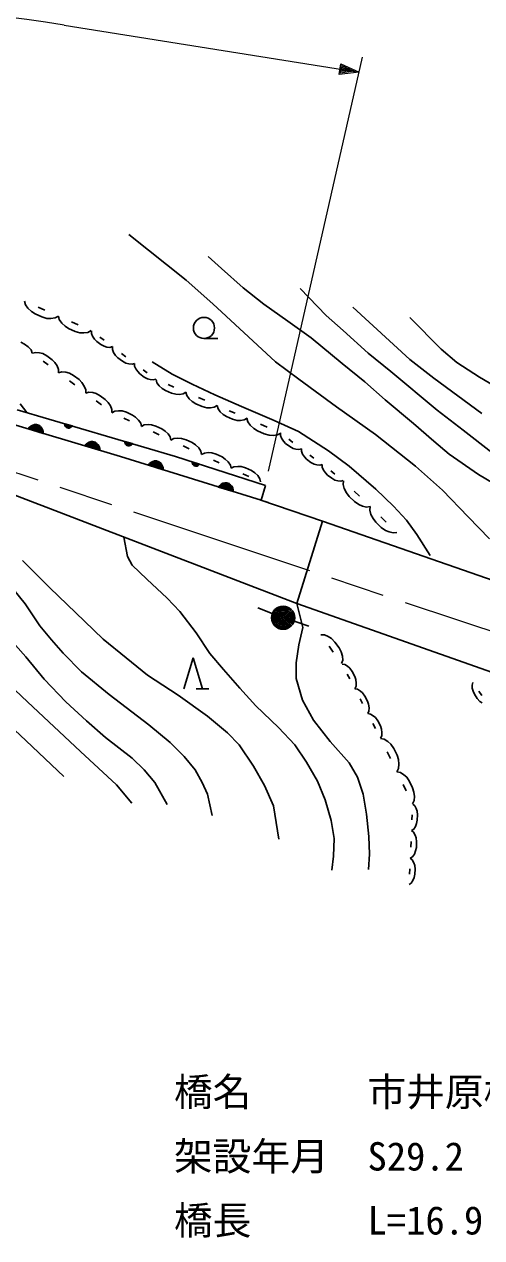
# Model space of a CAD drawing. Units: millimetres, scale not verified. Extents: x 40000 to 680000, y 20000 to 380000.
# Drawn here: x 445826 to 475380, y 261361 to 339767 of the extents above; entities that cross this region are included whole.
import ezdxf
from ezdxf.enums import TextEntityAlignment as Align

# ---------------------------------------------------------------- set-up
doc = ezdxf.new("R2010")
doc.units = ezdxf.units.MM
doc.header["$LTSCALE"] = 1000
doc.linetypes.add('CHAIN', pattern=[18.5, 12, -1.5, 3.5, -1.5])
for name, color, linetype, lineweight in [('M-BGD', 7, 'Continuous', 25), ('M-BMK', 2, 'CHAIN', 13), ('M-STR-HTXT', 7, 'Continuous', 13), ('M-STR-STR1', 1, 'Continuous', 25)]:
    doc.layers.add(name, color=color, linetype=linetype, lineweight=lineweight)
doc.styles.add('ＭＳ ゴシック', font='')
doc.styles.get('ＭＳ ゴシック').set_extended_font_data('MS Gothic')

msp = doc.modelspace()

# ---------------------------------------------------------------- linework, layer by layer
at = {"layer": 'M-BGD'}
for p, q in [((452590, 326183), (456286, 323224)), ((457704, 324758), (458564, 323978)), ((458564, 323978), (459964, 322738)), ((456286, 323224), (458014, 321704)), ((459964, 322738), (461304, 321678)), ((463642, 322701), (465332, 320960)), ((445849, 321883), (445903, 321649)), ((445903, 321649), (446063, 321420)), ((447163, 321297), (446725, 321492)), ((458014, 321704), (460318, 319576)), ((461304, 321678), (462864, 320578)), ((467058, 321491), (470733, 318116)), ((446063, 321420), (446287, 321215)), ((446287, 321215), (446530, 321054)), ((446530, 321054), (446968, 320859)), ((446968, 320859), (447294, 320766)), ((447294, 320766), (447552, 320756)), ((447552, 320756), (447830, 320790)), ((447830, 320790), (448040, 320907)), ((448040, 320907), (448091, 320682)), ((448091, 320682), (448244, 320463)), ((465332, 320960), (466432, 319974)), ((470725, 320818), (472760, 318770)), ((448244, 320463), (448459, 320267)), ((448459, 320267), (448692, 320113)), ((448692, 320113), (449112, 319925)), ((449299, 320345), (448879, 320532)), ((449112, 319925), (449425, 319837)), ((449938, 319859), (450139, 319971)), ((450166, 319959), (450165, 319789)), ((462864, 320578), (464364, 319498)), ((466432, 319974), (468045, 318515)), ((445850, 319102), (445600, 319227)), ((449425, 319837), (449672, 319827)), ((449672, 319827), (449938, 319859)), ((450165, 319789), (450240, 319606)), ((450240, 319606), (450361, 319429)), ((450361, 319429), (450504, 319279)), ((450504, 319279), (450775, 319074)), ((450980, 319346), (450708, 319550)), ((457434, 319464), (458334, 319464)), ((460318, 319576), (462066, 317946)), ((464364, 319498), (466364, 317858)), ((446086, 318933), (445850, 319102)), ((446265, 318733), (446086, 318933)), ((446343, 318517), (446265, 318733)), ((446566, 318569), (446364, 318510)), ((446809, 318544), (446566, 318569)), ((447027, 318485), (446809, 318544)), ((447288, 318343), (447027, 318485)), ((447623, 318091), (447288, 318343)), ((450775, 319074), (450985, 318958)), ((450985, 318958), (451162, 318910)), ((451162, 318910), (451359, 318890)), ((451359, 318890), (451522, 318937)), ((451522, 318937), (451522, 318757)), ((451522, 318757), (451600, 318562)), ((451600, 318562), (451729, 318375)), ((451729, 318375), (451880, 318217)), ((452384, 318287), (452097, 318504)), ((468045, 318515), (469504, 317338)), ((472760, 318770), (473771, 317913)), ((447036, 318007), (447372, 317755)), ((447800, 317906), (447623, 318091)), ((447951, 317688), (447800, 317906)), ((448043, 317462), (447951, 317688)), ((451880, 318217), (452167, 318000)), ((452167, 318000), (452390, 317877)), ((452390, 317877), (452577, 317826)), ((452577, 317826), (452786, 317804)), ((452786, 317804), (452958, 317854)), ((452958, 317854), (452958, 317684)), ((452958, 317684), (453032, 317501)), ((454083, 317945), (455383, 317165)), ((462066, 317946), (463554, 316842)), ((466364, 317858), (467838, 316665)), ((470733, 318116), (472283, 316891)), ((473771, 317913), (475243, 316971)), ((448043, 317252), (448043, 317462)), ((448254, 317313), (448043, 317252)), ((448509, 317287), (448254, 317313)), ((448738, 317225), (448509, 317287)), ((449010, 317076), (448738, 317225)), ((449362, 316812), (449010, 317076)), ((449547, 316619), (449362, 316812)), ((453032, 317501), (453154, 317324)), ((453154, 317324), (453296, 317174)), ((453296, 317174), (453568, 316970)), ((453772, 317241), (453501, 317445)), ((453568, 316970), (453778, 316854)), ((453778, 316854), (453955, 316806)), ((453955, 316806), (454152, 316785)), ((454152, 316785), (454315, 316832)), ((454340, 316813), (454391, 316609)), ((455383, 317165), (456683, 316505)), ((463554, 316842), (466002, 315050)), ((469504, 317338), (472492, 314824)), ((472283, 316891), (475383, 314616)), ((475243, 316971), (476843, 316024)), ((448747, 316724), (449099, 316461)), ((449705, 316390), (449547, 316619)), ((449802, 316153), (449705, 316390)), ((449802, 315933), (449802, 316153)), ((450003, 315992), (449802, 315933)), ((450247, 315967), (450003, 315992)), ((454391, 316609), (454534, 316411)), ((454534, 316411), (454733, 316235)), ((454733, 316235), (454948, 316097)), ((454948, 316097), (455334, 315933)), ((455499, 316319), (455113, 316484)), ((456089, 315885), (456271, 315990)), ((456271, 315990), (456323, 315777)), ((456683, 316505), (458143, 315825)), ((467838, 316665), (469138, 315505)), ((445563, 315236), (445986, 314685)), ((450465, 315908), (450247, 315967)), ((450725, 315765), (450465, 315908)), ((450474, 315430), (450809, 315178)), ((451061, 315514), (450725, 315765)), ((451237, 315329), (451061, 315514)), ((451389, 315111), (451237, 315329)), ((455334, 315933), (455621, 315856)), ((455621, 315856), (455847, 315851)), ((455847, 315851), (456089, 315885)), ((456323, 315777), (456474, 315569)), ((456474, 315569), (456682, 315385)), ((456682, 315385), (456907, 315241)), ((456907, 315241), (457312, 315069)), ((457484, 315473), (457080, 315645)), ((458143, 315825), (459863, 315065)), ((469138, 315505), (470978, 313965)), ((441081, 315120), (452051, 311835)), ((445375, 314862), (455597, 311844)), ((451481, 314884), (451389, 315111)), ((451481, 314675), (451481, 314884)), ((451675, 314767), (451490, 314668)), ((451918, 314792), (451675, 314767)), ((452144, 314780), (451918, 314792)), ((452428, 314693), (452144, 314780)), ((452808, 314516), (452428, 314693)), ((453019, 314372), (452808, 314516)), ((457312, 315069), (457612, 314988)), ((457612, 314988), (457849, 314983)), ((457849, 314983), (458103, 315018)), ((458103, 315018), (458293, 315128)), ((458293, 315128), (458343, 314924)), ((458343, 314924), (458487, 314726)), ((458487, 314726), (458686, 314550)), ((458686, 314550), (458901, 314413)), ((458901, 314413), (459287, 314249)), ((459451, 314635), (459065, 314799)), ((459863, 315065), (461963, 314165)), ((466002, 315050), (468525, 313254)), ((472492, 314824), (474182, 313531)), ((446087, 313621), (446160, 313724)), ((447023, 313403), (446143, 313667)), ((446160, 313724), (446246, 313803)), ((446179, 313719), (447021, 313466)), ((447019, 313529), (446215, 313770)), ((446246, 313803), (446370, 313870)), ((446290, 313810), (446979, 313604)), ((446939, 313679), (446365, 313851)), ((446370, 313870), (446483, 313899)), ((446478, 313879), (446860, 313765)), ((446483, 313899), (446610, 313903)), ((446610, 313903), (446763, 313857)), ((446763, 313857), (446866, 313784)), ((446866, 313784), (446945, 313698)), ((446945, 313698), (447012, 313573)), ((448439, 313895), (448437, 313958)), ((448437, 313958), (448916, 313817)), ((448454, 313839), (448439, 313895)), ((448886, 313784), (448445, 313914)), ((448453, 313870), (448855, 313751)), ((448488, 313776), (448454, 313839)), ((448815, 313721), (448470, 313823)), ((448527, 313734), (448488, 313776)), ((448497, 313774), (448766, 313694)), ((448579, 313697), (448527, 313734)), ((448700, 313683), (448546, 313728)), ((448656, 313675), (448579, 313697)), ((448719, 313677), (448656, 313675)), ((448775, 313692), (448719, 313677)), ((448837, 313725), (448775, 313692)), ((448880, 313765), (448837, 313725)), ((448916, 313817), (448880, 313765)), ((452251, 314313), (452631, 314136)), ((453212, 314189), (453019, 314372)), ((453349, 313986), (453212, 314189)), ((453392, 313781), (453349, 313986)), ((453577, 313880), (453392, 313781)), ((453820, 313906), (453577, 313880)), ((454046, 313893), (453820, 313906)), ((454330, 313807), (454046, 313893)), ((454710, 313630), (454330, 313807)), ((454921, 313485), (454710, 313630)), ((459287, 314249), (459573, 314172)), ((459573, 314172), (459799, 314167)), ((459799, 314167), (460042, 314201)), ((460042, 314201), (460223, 314306)), ((460204, 314314), (460259, 314081)), ((460259, 314081), (460421, 313853)), ((460421, 313853), (460647, 313650)), ((460647, 313650), (460891, 313491)), ((461523, 313738), (461083, 313930)), ((461963, 314165), (463543, 313465)), ((470978, 313965), (472278, 312825)), ((447044, 313334), (446087, 313621)), ((447012, 313573), (447040, 313461)), ((447040, 313461), (447044, 313334)), ((454152, 313426), (454533, 313249)), ((455113, 313303), (454921, 313485)), ((455250, 313100), (455113, 313303)), ((455293, 312895), (455250, 313100)), ((455487, 312998), (455293, 312895)), ((455742, 313025), (455487, 312998)), ((455979, 313012), (455742, 313025)), ((456276, 312921), (455979, 313012)), ((456675, 312736), (456276, 312921)), ((460891, 313491), (461331, 313299)), ((461331, 313299), (461657, 313208)), ((461657, 313208), (461916, 313200)), ((461916, 313200), (462193, 313236)), ((462193, 313236), (462402, 313354)), ((462372, 313367), (462372, 313197)), ((462372, 313197), (462446, 313013)), ((462446, 313013), (462567, 312836)), ((463185, 312752), (462914, 312957)), ((463543, 313465), (465483, 312205)), ((468525, 313254), (471101, 311222)), ((474182, 313531), (476030, 312095)), ((449744, 312526), (449817, 312629)), ((450701, 312239), (449744, 312526)), ((450680, 312308), (449799, 312572)), ((449817, 312629), (449903, 312708)), ((449836, 312623), (450678, 312371)), ((450676, 312434), (449872, 312675)), ((449903, 312708), (450027, 312775)), ((449947, 312715), (450636, 312509)), ((450596, 312583), (450021, 312755)), ((450027, 312775), (450140, 312803)), ((450134, 312784), (450517, 312670)), ((450140, 312803), (450266, 312807)), ((450266, 312807), (450419, 312761)), ((450419, 312761), (450523, 312689)), ((450523, 312689), (450601, 312603)), ((450601, 312603), (450668, 312478)), ((450668, 312478), (450697, 312365)), ((450697, 312365), (450701, 312239)), ((452324, 312748), (452322, 312811)), ((452322, 312811), (452801, 312670)), ((452339, 312692), (452324, 312748)), ((452771, 312637), (452330, 312767)), ((452338, 312723), (452740, 312604)), ((452372, 312630), (452339, 312692)), ((452700, 312575), (452355, 312676)), ((452412, 312587), (452372, 312630)), ((452382, 312627), (452650, 312548)), ((452464, 312551), (452412, 312587)), ((452584, 312536), (452431, 312581)), ((452540, 312528), (452464, 312551)), ((452604, 312530), (452540, 312528)), ((452660, 312545), (452604, 312530)), ((452722, 312579), (452660, 312545)), ((452765, 312618), (452722, 312579)), ((452801, 312670), (452765, 312618)), ((456090, 312523), (456489, 312337)), ((456895, 312584), (456675, 312736)), ((457097, 312393), (456895, 312584)), ((457241, 312181), (457097, 312393)), ((457286, 311966), (457241, 312181)), ((457471, 312065), (457286, 311966)), ((457714, 312090), (457471, 312065)), ((457940, 312077), (457714, 312090)), ((458224, 311991), (457940, 312077)), ((462567, 312836), (462709, 312686)), ((462709, 312686), (462980, 312481)), ((462980, 312481), (463191, 312365)), ((463191, 312365), (463367, 312317)), ((463367, 312317), (463564, 312296)), ((463564, 312296), (463727, 312342)), ((463727, 312342), (463727, 312173)), ((463727, 312173), (463801, 311989)), ((465483, 312205), (466823, 311205)), ((472278, 312825), (473278, 311985)), ((452051, 311835), (461123, 309009)), ((453842, 311277), (453916, 311379)), ((454796, 310980), (453842, 311277)), ((454776, 311049), (453898, 311322)), ((453916, 311379), (454003, 311457)), ((453935, 311374), (454774, 311112)), ((454773, 311175), (453972, 311425)), ((454003, 311457), (454128, 311523)), ((454047, 311464), (454734, 311250)), ((454694, 311325), (454122, 311504)), ((454128, 311523), (454241, 311550)), ((454235, 311531), (454617, 311412)), ((454241, 311550), (454367, 311553)), ((454367, 311553), (454520, 311505)), ((454520, 311505), (454623, 311431)), ((454623, 311431), (454700, 311344)), ((454700, 311344), (454766, 311219)), ((455597, 311844), (461404, 309975)), ((456672, 311435), (456671, 311499)), ((456671, 311499), (457147, 311346)), ((456685, 311379), (456672, 311435)), ((457116, 311314), (456678, 311454)), ((456685, 311410), (457084, 311282)), ((456717, 311316), (456685, 311379)), ((457043, 311253), (456701, 311363)), ((456756, 311272), (456717, 311316)), ((456727, 311313), (456993, 311227)), ((456807, 311235), (456756, 311272)), ((457109, 311295), (457066, 311256)), ((457147, 311346), (457109, 311295)), ((458047, 311611), (458427, 311434)), ((458604, 311814), (458224, 311991)), ((458815, 311670), (458604, 311814)), ((459007, 311487), (458815, 311670)), ((459144, 311284), (459007, 311487)), ((459188, 311079), (459144, 311284)), ((463801, 311989), (463922, 311812)), ((463922, 311812), (464064, 311662)), ((464064, 311662), (464335, 311457)), ((464540, 311728), (464269, 311933)), ((464335, 311457), (464546, 311341)), ((464546, 311341), (464722, 311292)), ((464722, 311292), (464919, 311271)), ((464919, 311271), (465082, 311318)), ((465082, 311318), (465082, 311148)), ((473278, 311985), (475178, 310685)), ((454766, 311219), (454793, 311106)), ((454793, 311106), (454796, 310980)), ((456927, 311217), (456775, 311266)), ((456883, 311210), (456807, 311235)), ((456946, 311211), (456883, 311210)), ((457003, 311224), (456946, 311211)), ((457066, 311256), (457003, 311224)), ((459373, 311178), (459188, 311079)), ((459616, 311203), (459373, 311178)), ((459842, 311191), (459616, 311203)), ((460126, 311105), (459842, 311191)), ((459948, 310724), (460329, 310547)), ((460506, 310927), (460126, 311105)), ((460716, 310783), (460506, 310927)), ((460909, 310601), (460716, 310783)), ((461046, 310398), (460909, 310601)), ((465082, 311148), (465156, 310964)), ((465156, 310964), (465277, 310787)), ((465277, 310787), (465419, 310637)), ((465419, 310637), (465690, 310432)), ((465895, 310703), (465624, 310908)), ((466823, 311205), (468538, 309731)), ((471101, 311222), (472845, 309670)), ((475178, 310685), (478080, 308938)), ((458378, 309864), (458452, 309967)), ((459332, 309567), (458378, 309864)), ((459312, 309636), (458434, 309909)), ((458452, 309967), (458539, 310044)), ((458471, 309961), (459311, 309699)), ((459309, 309763), (458508, 310012)), ((458539, 310044), (458664, 310110)), ((458583, 310052), (459270, 309838)), ((459231, 309913), (458658, 310091)), ((458664, 310110), (458777, 310138)), ((458771, 310118), (459153, 310000)), ((458777, 310138), (458904, 310140)), ((458904, 310140), (459056, 310093)), ((459056, 310093), (459159, 310019)), ((459159, 310019), (459237, 309932)), ((459237, 309932), (459302, 309807)), ((459302, 309807), (459330, 309693)), ((461089, 310192), (461046, 310398)), ((461404, 309975), (461123, 309009)), ((465690, 310432), (465900, 310316)), ((465900, 310316), (466077, 310268)), ((466077, 310268), (466274, 310247)), ((466274, 310247), (466437, 310294)), ((466460, 310276), (466430, 310039)), ((466430, 310039), (466501, 309768)), ((466501, 309768), (466641, 309499)), ((468538, 309731), (469678, 308631)), ((444555, 309592), (463439, 302349)), ((459330, 309693), (459332, 309567)), ((461577, 308865), (461100, 309017)), ((461100, 309017), (465101, 307658)), ((466641, 309499), (466814, 309264)), ((466814, 309264), (467158, 308930)), ((467492, 309274), (467148, 309608)), ((467158, 308930), (467433, 308731)), ((472845, 309670), (474505, 307947)), ((467433, 308731), (467671, 308632)), ((467671, 308632), (467944, 308569)), ((467944, 308569), (468181, 308606)), ((468181, 308606), (468150, 308368)), ((468150, 308368), (468222, 308098)), ((469678, 308631), (470518, 307731)), ((468222, 308098), (468362, 307829)), ((468362, 307829), (468535, 307594)), ((468535, 307594), (468879, 307260)), ((469213, 307604), (468869, 307938)), ((470518, 307731), (471178, 306791)), ((474505, 307947), (475880, 306522)), ((452258, 306637), (452488, 305375)), ((468879, 307260), (469153, 307060)), ((469153, 307060), (469392, 306962)), ((469392, 306962), (469664, 306898)), ((469664, 306898), (469901, 306936)), ((471178, 306791), (472058, 305451)), ((445717, 305129), (447484, 303354)), ((452488, 305375), (452788, 304815)), ((452788, 304815), (453748, 303915)), ((444789, 303673), (445877, 302316)), ((453748, 303915), (455068, 302695)), ((447484, 303354), (449724, 301191)), ((455068, 302695), (455868, 301815)), ((445877, 302316), (446837, 300895)), ((461848, 301694), (460916, 302055)), ((463439, 302349), (463818, 300797)), ((449724, 301191), (450930, 300036)), ((455868, 301815), (456928, 300455)), ((463260, 301192), (464210, 300883)), ((444277, 300776), (445917, 298896)), ((446837, 300895), (447589, 299983)), ((456928, 300455), (457808, 299115)), ((463818, 300797), (463558, 299677)), ((465216, 300319), (464986, 300324)), ((465462, 300213), (465216, 300319)), ((441662, 300126), (446037, 295977)), ((447589, 299983), (448341, 299135)), ((450930, 300036), (452415, 298820)), ((463558, 299677), (463398, 298517)), ((465671, 300081), (465462, 300213)), ((465523, 299578), (465792, 299205)), ((465896, 299846), (465671, 300081)), ((466165, 299473), (465896, 299846)), ((445917, 298896), (447117, 297456)), ((448341, 299135), (449525, 297935)), ((452415, 298820), (453785, 297719)), ((456141, 296821), (456741, 298820)), ((456741, 298820), (457340, 296821)), ((457808, 299115), (458688, 298075)), ((466289, 299223), (466165, 299473)), ((466375, 298945), (466289, 299223)), ((466398, 298678), (466375, 298945)), ((458688, 298075), (459747, 296862)), ((463398, 298517), (463398, 297497)), ((466329, 298459), (466398, 298678)), ((466533, 298393), (466355, 298422)), ((466712, 298283), (466533, 298393)), ((466858, 298157), (466712, 298283)), ((467006, 297950), (466858, 298157)), ((467172, 297631), (467006, 297950)), ((447117, 297456), (448515, 295981)), ((449525, 297935), (451301, 296463)), ((453785, 297719), (455772, 296410)), ((463398, 297497), (463798, 296097)), ((466687, 297784), (466853, 297465)), ((467240, 297423), (467172, 297631)), ((467276, 297198), (467240, 297423)), ((467263, 296989), (467276, 297198)), ((474811, 297232), (474755, 297072)), ((451301, 296463), (453865, 294509)), ((455772, 296410), (457666, 295053)), ((456940, 296821), (457740, 296821)), ((459747, 296862), (460787, 295726)), ((467185, 296827), (467263, 296989)), ((467362, 296797), (467185, 296827)), ((467541, 296687), (467362, 296797)), ((467688, 296561), (467541, 296687)), ((467836, 296354), (467688, 296561)), ((474755, 297072), (474765, 296874)), ((474765, 296874), (474822, 296667)), ((474822, 296667), (474907, 296479)), ((474907, 296479), (475096, 296196)), ((475378, 296386), (475189, 296668)), ((443042, 296198), (445942, 293478)), ((446037, 295977), (449452, 292784)), ((448515, 295981), (449855, 294761)), ((460787, 295726), (462243, 294319)), ((463798, 296097), (464518, 294797)), ((467517, 296188), (467683, 295869)), ((468002, 296035), (467836, 296354)), ((468070, 295827), (468002, 296035)), ((468105, 295602), (468070, 295827)), ((468093, 295393), (468105, 295602)), ((475096, 296196), (475257, 296018)), ((475257, 296018), (475408, 295914)), ((457666, 295053), (458959, 293978)), ((468015, 295231), (468093, 295393)), ((468192, 295201), (468015, 295231)), ((468371, 295092), (468192, 295201)), ((468518, 294965), (468371, 295092)), ((468666, 294758), (468518, 294965)), ((449855, 294761), (451075, 293681)), ((453865, 294509), (455241, 293357)), ((462243, 294319), (463315, 293199)), ((464518, 294797), (465580, 293425)), ((468347, 294593), (468512, 294273)), ((468832, 294439), (468666, 294758)), ((468899, 294231), (468832, 294439)), ((468935, 294007), (468899, 294231)), ((445942, 293478), (448378, 291160)), ((451075, 293681), (452795, 292341)), ((455241, 293357), (456153, 292461)), ((458959, 293978), (459718, 293206)), ((465580, 293425), (466820, 292045)), ((468844, 293635), (468922, 293797)), ((469085, 293579), (468850, 293624)), ((468922, 293797), (468935, 294007)), ((469320, 293426), (469085, 293579)), ((469511, 293252), (469320, 293426)), ((469701, 292971), (469511, 293252)), ((449452, 292784), (451777, 290634)), ((456153, 292461), (456857, 291597)), ((459718, 293206), (460640, 291837)), ((463315, 293199), (464051, 292079)), ((469270, 292762), (469479, 292330)), ((469911, 292540), (469701, 292971)), ((469994, 292260), (469911, 292540)), ((452795, 292341), (453575, 291601)), ((460640, 291837), (461344, 290582)), ((464051, 292079), (464761, 290865)), ((466820, 292045), (467360, 291125)), ((469899, 291468), (470009, 291681)), ((470033, 291960), (469994, 292260)), ((470009, 291681), (470033, 291960)), ((453575, 291601), (454255, 290781)), ((456857, 291597), (457321, 290765)), ((467360, 291125), (467720, 290025)), ((470125, 291424), (469899, 291468)), ((470349, 291278), (470125, 291424)), ((470533, 291111), (470349, 291278)), ((470715, 290842), (470533, 291111)), ((451777, 290634), (452777, 289434)), ((454255, 290781), (455055, 289361)), ((457321, 290765), (457673, 290013)), ((461344, 290582), (461920, 289277)), ((464761, 290865), (465261, 289645)), ((470301, 290641), (470502, 290228)), ((470916, 290429), (470715, 290842)), ((470995, 290161), (470916, 290429)), ((471033, 289873), (470995, 290161)), ((457673, 290013), (457961, 288637)), ((465261, 289645), (465661, 288325)), ((467720, 290025), (467940, 288725)), ((470905, 289401), (471010, 289606)), ((471051, 289263), (470919, 289371)), ((471010, 289606), (471033, 289873)), ((461920, 289277), (462266, 287114)), ((467940, 288725), (468080, 287285)), ((470889, 288692), (470874, 288353)), ((471145, 289089), (471051, 289263)), ((471205, 288916), (471145, 289089)), ((471229, 288677), (471205, 288916)), ((471214, 288338), (471229, 288677)), ((465661, 288325), (465841, 287165)), ((470844, 287674), (470985, 287770)), ((470985, 287770), (471094, 287935)), ((471094, 287935), (471171, 288136)), ((471171, 288136), (471214, 288338)), ((465841, 287165), (465801, 286005)), ((468080, 287285), (468140, 286145)), ((470983, 287560), (470844, 287674)), ((471083, 287375), (470983, 287560)), ((471147, 287193), (471083, 287375)), ((471172, 286939), (471147, 287193)), ((470813, 286955), (470797, 286596)), ((471029, 286154), (471111, 286366)), ((471111, 286366), (471156, 286580)), ((471156, 286580), (471172, 286939)), ((465801, 286005), (465701, 285105)), ((468140, 286145), (468060, 285145)), ((470765, 285877), (470914, 285979)), ((470896, 285769), (470765, 285877)), ((470991, 285595), (470896, 285769)), ((470914, 285979), (471029, 286154)), ((471051, 285423), (470991, 285595)), ((471075, 285183), (471051, 285423)), ((470735, 285198), (470720, 284859)), ((470940, 284441), (471017, 284642)), ((471017, 284642), (471060, 284844)), ((471060, 284844), (471075, 285183)), ((470690, 284180), (470831, 284276)), ((470831, 284276), (470940, 284441))]:
    msp.add_line(p, q, dxfattribs=at)
for centre, radius in [((457434, 320147), 683), ((462547, 301423), 749), ((462547, 301423), 660), ((462547, 301423), 570), ((462547, 301423), 480), ((462547, 301423), 390), ((462547, 301423), 300), ((462547, 301423), 210), ((462547, 301423), 120), ((462547, 301423), 30)]:
    msp.add_circle(centre, radius, dxfattribs=at)
at = {"layer": 'M-BMK'}
msp.add_line((435324, 314118), (496201, 293815), dxfattribs=at)
at = {"layer": 'M-STR-HTXT'}
for p, q in [((448402, 339707), (467465, 336673)), ((461612, 310885), (467686, 337647)), ((466176, 336524), (466286, 337214)), ((466286, 337214), (467465, 336673)), ((467465, 336673), (466176, 336524)), ((466241, 336614), (466320, 337108)), ((467119, 336728), (466241, 336614)), ((466306, 336705), (466353, 337001)), ((466922, 336759), (466306, 336705)), ((466320, 337108), (467119, 336728)), ((466353, 337001), (466922, 336759)), ((466371, 336796), (466387, 336895)), ((466626, 336806), (466371, 336796)), ((466387, 336895), (466626, 336806))]:
    msp.add_line(p, q, dxfattribs=at)
msp.add_arc((429555, 221296), 119902, 80.95612, 117.98026, dxfattribs=at)
at = {"layer": 'M-STR-STR1'}
for p, q in [((463439, 302349), (465101, 307658)), ((465101, 307658), (478012, 303164)), ((479889, 296538), (463439, 302349))]:
    msp.add_line(p, q, dxfattribs=at)

# ---------------------------------------------------------------- texts
at = {"layer": 'M-BGD', "style": 'ＭＳ ゴシック'}
for s, p in [('橋名\u3000\u3000\u3000市井原橋', (455498, 269322)), ('架設年月\u3000S29.2', (455498, 265154)), ('橋長\u3000\u3000\u3000L=16.9', (455498, 261019))]:
    msp.add_text(s, height=1833, dxfattribs=at).set_placement(p, align=Align.BOTTOM_LEFT)

doc.saveas('drawing.dxf')
